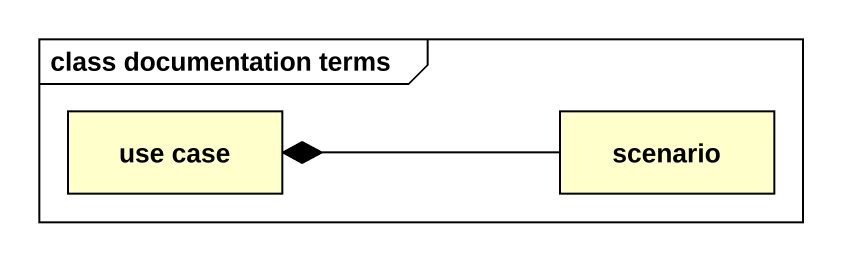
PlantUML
@startuml
mainframe class documentation terms
hide circle
hide empty members
class "use case" as use_case
class scenario
scenario -left-* use_case
@enduml
